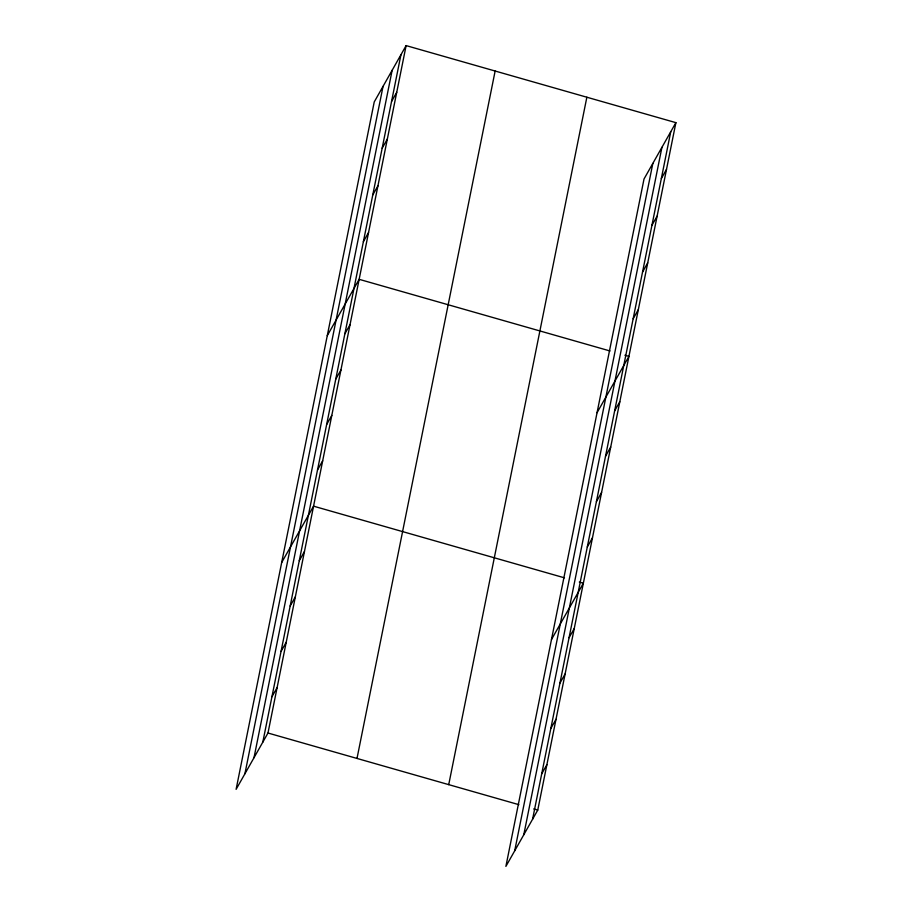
<?xml version="1.0" encoding="UTF-8"?>
<svg xmlns="http://www.w3.org/2000/svg" width="912" height="912" viewBox="0 0 912 912"><rect width="100%" height="100%" fill="white"/><g stroke="black" fill="none" stroke-linecap="round" stroke-linejoin="round"><path stroke-width="1.37" d="M244.918 773.764L383.051 86.355M254.003 757.712L392.137 70.304M262.816 742.129L400.949 54.72M406.114 45.6L374.239 101.927L236.105 789.347L267.98 733.02L406.114 45.6L675.895 122.653L537.761 810.073L505.886 866.4L644.02 178.98L675.895 122.653M357.002 758.442L495.136 71.022M448.727 784.639L586.861 97.219M514.699 850.816L652.832 163.408M523.784 834.765L661.918 147.345M532.597 819.181L670.73 131.773M391.556 101.46L396.72 92.34M382.162 148.211L387.326 139.091M372.769 194.951L377.933 185.831M363.375 241.691L368.539 232.571M327.271 335.65L359.146 279.323L610.048 350.983M344.873 333.803L350.026 324.695M335.753 379.175L340.917 370.055M326.633 424.547L331.797 415.427M317.524 469.919L322.677 460.799M281.694 562.499L313.557 506.171L564.46 577.832M299.284 560.652L304.448 551.543M290.164 606.024L295.328 596.904M281.056 651.396L286.208 642.276M271.936 696.768L277.088 687.648M661.348 178.513L666.501 169.393M651.955 225.253L657.107 216.144M642.561 272.004L647.714 262.884M633.167 318.744L638.32 309.624M597.052 412.703L628.927 356.375L624.88 355.213M614.654 410.856L619.807 401.747M605.534 456.228L610.698 447.108M596.425 501.6L601.578 492.48M587.305 546.972L592.458 537.852M551.475 639.551L583.349 583.224L579.302 582.061M569.065 637.705L574.229 628.585M559.957 683.077L565.109 673.957M550.837 728.449L555.989 719.329M541.717 773.821L546.881 764.701M267.98 733.02L518.871 804.669M533.714 808.91L537.761 810.073"/></g></svg>
